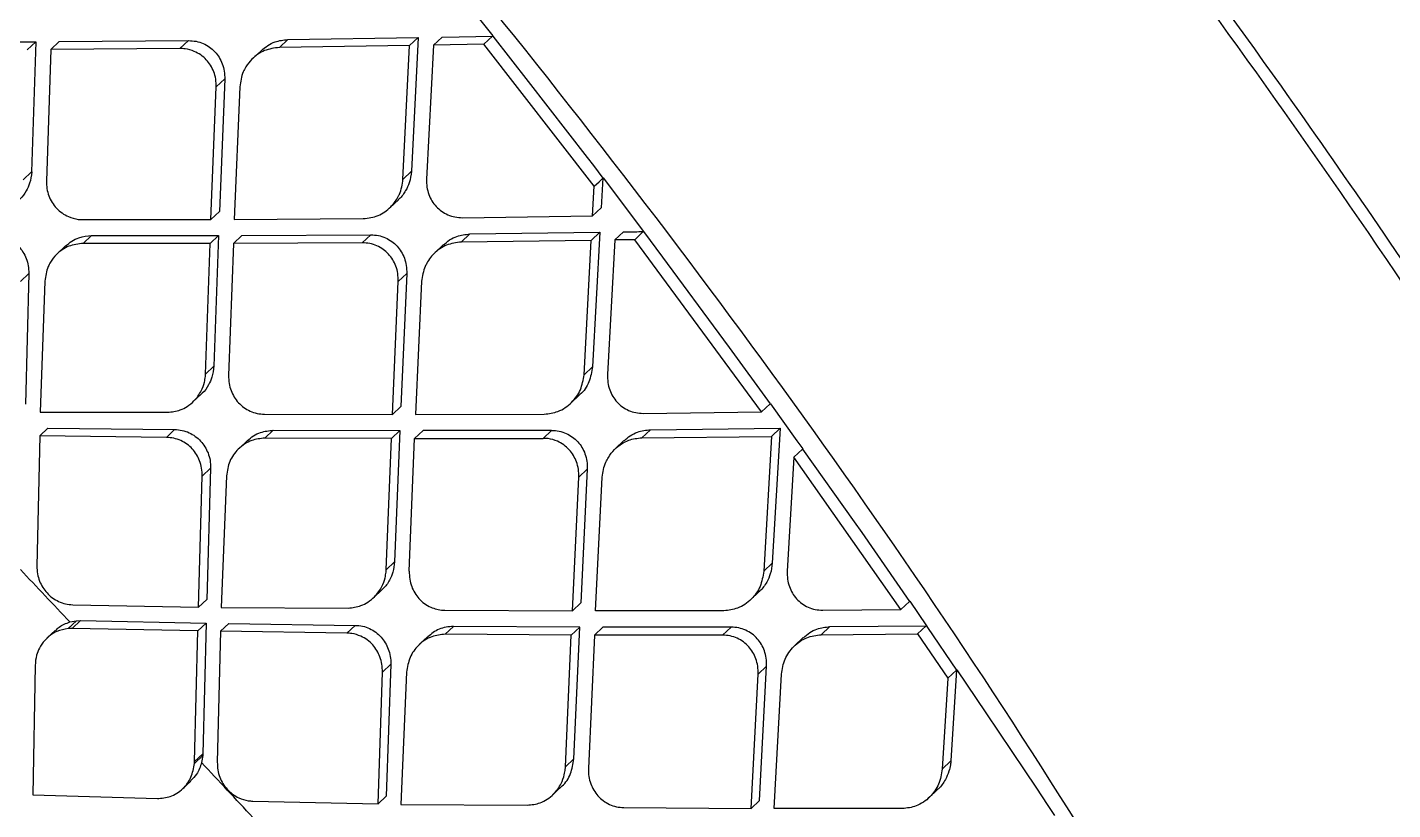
# Model space of a CAD drawing. Extents: x 0 to 84, y -21 to 126.
# Drawn here: x 72.653 to 74.482, y 64.492 to 65.54 of the extents above; entities that cross this region are included whole.
import ezdxf

# ---------------------------------------------------------------- set-up
doc = ezdxf.new("R2010")
doc.units = 0
doc.header["$MEASUREMENT"] = 0
doc.layers.add('1', color=4, linetype='Continuous')

# ---------------------------------------------------------------- blocks, each defined once
blk = doc.blocks.new('PRODIGY')
at = {"layer": '1', "color": 3, "linetype": 'Continuous', "lineweight": 25}
for p, q in [((73.2243, 65.594), (73.2765, 65.5285)), ((73.2084, 65.527), (73.2764, 65.5283)), ((73.2761, 65.5283), (73.2646, 65.5175)), ((73.2763, 65.5283), (73.324, 65.4676)), ((72.4935, 65.52), (72.6642, 65.5206)), ((72.6529, 65.51), (72.6642, 65.5206)), ((72.6642, 65.5206), (72.6587, 65.3462)), ((72.6843, 65.5101), (72.6786, 65.3339)), ((72.6843, 65.5101), (72.6956, 65.5208)), ((72.8574, 65.5115), (72.6843, 65.5101)), ((72.6956, 65.5208), (72.8688, 65.5222)), ((72.8574, 65.5115), (72.8688, 65.5222)), ((72.9664, 65.509), (72.9549, 65.4983)), ((72.9905, 65.513), (73.0019, 65.5237)), ((73.165, 65.5156), (72.9905, 65.513)), ((73.0019, 65.5237), (73.1765, 65.5265)), ((73.1561, 65.3363), (73.165, 65.5156)), ((73.165, 65.5156), (73.1765, 65.5264)), ((73.1765, 65.5265), (73.1675, 65.3471)), ((73.1968, 65.5162), (73.1877, 65.3367)), ((73.1968, 65.5162), (73.2084, 65.527)), ((73.2646, 65.5175), (73.1968, 65.5162)), ((73.4123, 65.3271), (73.2646, 65.5175)), ((72.8989, 65.2826), (72.9059, 65.4601)), ((72.9173, 65.4708), (72.9059, 65.4601)), ((72.9173, 65.4708), (72.9102, 65.2933)), ((72.9375, 65.4604), (72.9302, 65.2827)), ((73.324, 65.4676), (73.4027, 65.3658)), ((73.4027, 65.3658), (73.4111, 65.3549)), ((72.6475, 65.3357), (72.6587, 65.3462)), ((73.1675, 65.3471), (73.1561, 65.3363)), ((73.4111, 65.3549), (73.424, 65.338)), ((73.4101, 65.2874), (73.4123, 65.3271)), ((73.4239, 65.3382), (73.4217, 65.2982)), ((73.4242, 65.3382), (73.4783, 65.2666)), ((73.1385, 65.2983), (73.1499, 65.309)), ((72.8989, 65.2826), (72.9102, 65.2933)), ((73.4101, 65.2874), (73.4217, 65.2982)), ((72.7271, 65.2825), (72.8989, 65.2826)), ((72.9302, 65.2827), (73.103, 65.2837)), ((73.2358, 65.285), (73.4101, 65.2874)), ((72.7278, 65.2506), (72.739, 65.2611)), ((72.739, 65.2611), (72.909, 65.2611)), ((72.8977, 65.2504), (72.909, 65.2611)), ((72.909, 65.2611), (72.9028, 65.086)), ((72.929, 65.2505), (72.9403, 65.2612)), ((72.9403, 65.2612), (73.113, 65.262)), ((73.1016, 65.2513), (73.113, 65.262)), ((73.2342, 65.2524), (73.2457, 65.2632)), ((73.4083, 65.2546), (73.2342, 65.2524)), ((73.2457, 65.2632), (73.4198, 65.2655)), ((73.3986, 65.0746), (73.4083, 65.2546)), ((73.4083, 65.2546), (73.4198, 65.2654)), ((73.4198, 65.2655), (73.41, 65.0854)), ((73.44, 65.2551), (73.4301, 65.0749)), ((73.44, 65.2551), (73.4515, 65.266)), ((73.4665, 65.2555), (73.44, 65.2551)), ((73.4665, 65.2555), (73.478, 65.2664)), ((73.6363, 65.0247), (73.4665, 65.2555)), ((73.4782, 65.2663), (73.5039, 65.232)), ((72.7042, 65.2472), (72.693, 65.2366)), ((72.8977, 65.2504), (72.7278, 65.2505)), ((72.8916, 65.0754), (72.8977, 65.2504)), ((72.929, 65.2505), (72.9226, 65.0736)), ((73.1016, 65.2513), (72.929, 65.2505)), ((73.2101, 65.2485), (73.1987, 65.2378)), ((73.5039, 65.232), (73.5856, 65.1214)), ((72.6438, 65.1997), (72.6549, 65.2102)), ((72.6549, 65.2102), (72.6506, 65.0353)), ((72.6764, 65.2), (72.6702, 65.0244)), ((73.1419, 65.0214), (73.1497, 65.1996)), ((73.1497, 65.1996), (73.1611, 65.2103)), ((73.1611, 65.2103), (73.1532, 65.032)), ((73.1811, 65.1998), (73.1731, 65.0214)), ((73.5856, 65.1214), (73.5931, 65.1112)), ((73.5931, 65.1112), (73.648, 65.0355)), ((72.8916, 65.0754), (72.9028, 65.086)), ((73.4101, 65.0854), (73.3986, 65.0746)), ((72.8748, 65.0381), (72.886, 65.0487)), ((73.3808, 65.0364), (73.3923, 65.0472)), ((73.6479, 65.0356), (73.6363, 65.0247)), ((73.6483, 65.0357), (73.6838, 64.9862)), ((72.6703, 65.0244), (72.8406, 65.0243)), ((72.9706, 65.0218), (73.1419, 65.0214)), ((73.1419, 65.0214), (73.1532, 65.032)), ((73.1731, 65.0214), (73.3454, 65.0219)), ((73.4779, 65.0229), (73.6363, 65.0247)), ((72.6806, 65.0031), (72.6695, 64.9927)), ((72.6806, 65.0031), (72.8503, 65.0012)), ((72.8392, 64.9907), (72.8503, 65.0012)), ((72.9712, 64.9897), (72.9824, 65.0003)), ((72.9824, 65.0003), (73.1519, 64.9997)), ((73.1406, 64.9891), (73.1519, 64.9997)), ((73.1519, 64.9997), (73.1449, 64.8239)), ((73.1717, 64.989), (73.1831, 64.9997)), ((73.3552, 65.0001), (73.1831, 64.9997)), ((73.3438, 64.9894), (73.3552, 65.0001)), ((73.4761, 64.9902), (73.4876, 65.001)), ((73.4876, 65.001), (73.6614, 65.0029)), ((73.6614, 65.0029), (73.6498, 64.992)), ((73.6614, 65.0029), (73.6508, 64.8221)), ((72.6695, 64.9927), (72.6658, 64.8183)), ((72.8392, 64.9907), (72.6695, 64.9927)), ((72.9477, 64.9864), (72.9365, 64.9758)), ((73.1406, 64.9891), (72.9712, 64.9897)), ((73.1336, 64.8133), (73.1406, 64.9891)), ((73.1645, 64.8114), (73.1717, 64.989)), ((73.1717, 64.989), (73.3438, 64.9894)), ((73.4521, 64.9863), (73.4407, 64.9756)), ((73.4761, 64.9902), (73.6498, 64.992)), ((73.6498, 64.992), (73.6393, 64.8113)), ((73.6838, 64.9862), (73.6915, 64.9754)), ((73.6798, 64.9641), (73.6708, 64.8115)), ((73.6913, 64.975), (73.6798, 64.9641)), ((73.8229, 64.7602), (73.6798, 64.9641)), ((73.6913, 64.9751), (73.7604, 64.8775)), ((72.8872, 64.9389), (72.8984, 64.9494)), ((72.8984, 64.9494), (72.8933, 64.7737)), ((73.3916, 64.9373), (73.403, 64.948)), ((73.403, 64.948), (73.3943, 64.769)), ((72.8821, 64.7633), (72.8872, 64.9389)), ((72.9197, 64.9391), (72.9128, 64.7628)), ((73.383, 64.7583), (73.3916, 64.9373)), ((73.4141, 64.7583), (73.4229, 64.9374)), ((73.7604, 64.8775), (73.7705, 64.8632)), ((73.7705, 64.8632), (73.8346, 64.771)), ((73.1336, 64.8133), (73.1449, 64.8239)), ((73.6393, 64.8113), (73.6508, 64.8221)), ((73.1167, 64.7759), (73.1279, 64.7865)), ((73.6214, 64.773), (73.6329, 64.7837)), ((72.7138, 64.7665), (72.8821, 64.7633)), ((72.8821, 64.7633), (72.8933, 64.7737)), ((72.9128, 64.7627), (73.0826, 64.7621)), ((73.2122, 64.7592), (73.383, 64.7583)), ((73.383, 64.7583), (73.3943, 64.769)), ((73.7183, 64.7592), (73.8229, 64.7602)), ((73.8229, 64.7602), (73.8345, 64.771)), ((73.8349, 64.7711), (73.8574, 64.7384)), ((72.7075, 64.7346), (72.7186, 64.745)), ((72.7099, 64.7434), (72.7186, 64.745)), ((72.7132, 64.7349), (72.7242, 64.7452)), ((72.7186, 64.745), (72.7242, 64.7452)), ((72.7242, 64.7452), (72.8924, 64.7419)), ((72.8813, 64.7314), (72.8924, 64.7419)), ((72.8924, 64.7419), (72.888, 64.5669)), ((72.9119, 64.7309), (72.923, 64.7414)), ((72.923, 64.7413), (73.0922, 64.7389)), ((73.586, 64.7584), (73.4141, 64.7583)), ((72.6903, 64.7321), (72.6793, 64.7217)), ((72.8813, 64.7314), (72.7132, 64.7348)), ((72.877, 64.5565), (72.8813, 64.7314)), ((72.9119, 64.7309), (72.9073, 64.5557)), ((73.081, 64.7284), (72.9119, 64.7309)), ((73.081, 64.7284), (73.0921, 64.7389)), ((73.1891, 64.7237), (73.1779, 64.7131)), ((73.2125, 64.727), (73.2238, 64.7375)), ((73.3815, 64.7259), (73.2125, 64.7269)), ((73.3928, 64.7366), (73.2238, 64.7375)), ((73.3737, 64.5493), (73.3815, 64.7259)), ((73.3815, 64.7259), (73.3928, 64.7365)), ((73.385, 64.5599), (73.3928, 64.7366)), ((73.4126, 64.7258), (73.4045, 64.5473)), ((73.4239, 64.7365), (73.4126, 64.7258)), ((73.5843, 64.7257), (73.4126, 64.7258)), ((73.5957, 64.7365), (73.4239, 64.7365)), ((73.5843, 64.7257), (73.5957, 64.7365)), ((73.6923, 64.7225), (73.6809, 64.7117)), ((73.7164, 64.7263), (73.7279, 64.7372)), ((73.7164, 64.7263), (73.8454, 64.7275)), ((73.7279, 64.7372), (73.8574, 64.7384)), ((73.8454, 64.7275), (73.857, 64.7384)), ((73.8454, 64.7275), (73.886, 64.6681)), ((73.8572, 64.7382), (73.8587, 64.736)), ((73.8587, 64.736), (73.8976, 64.679)), ((73.1286, 64.6762), (73.1398, 64.6867)), ((73.1398, 64.6867), (73.1338, 64.5102)), ((72.6633, 64.6853), (72.6605, 64.5117)), ((73.1227, 64.4997), (73.1286, 64.6762)), ((73.161, 64.6763), (73.1532, 64.4991)), ((73.6223, 64.4936), (73.6317, 64.6733)), ((73.6317, 64.6733), (73.6431, 64.6841)), ((73.6336, 64.5043), (73.6432, 64.6841)), ((73.6533, 64.4935), (73.663, 64.6734)), ((73.886, 64.6681), (73.8785, 64.5464)), ((73.886, 64.6681), (73.8976, 64.679)), ((73.8976, 64.6792), (73.89, 64.5573)), ((73.8979, 64.6791), (73.9367, 64.6219)), ((73.9367, 64.6219), (73.9891, 64.5438)), ((72.8769, 64.554), (72.8879, 64.5644)), ((72.877, 64.5565), (72.888, 64.5669)), ((72.8879, 64.5644), (72.8864, 64.5551)), ((72.888, 64.5669), (72.8879, 64.5644)), ((73.3737, 64.5493), (73.385, 64.5599)), ((72.8769, 64.554), (72.877, 64.5565)), ((73.8785, 64.5464), (73.89, 64.5573)), ((73.9891, 64.5438), (74.0036, 64.522)), ((72.8609, 64.5199), (72.8719, 64.5303)), ((73.3566, 64.5118), (73.3679, 64.5224)), ((74.0036, 64.522), (74.0197, 64.4978)), ((72.6605, 64.5117), (72.8271, 64.5068)), ((72.9549, 64.5035), (73.1227, 64.4997)), ((73.1227, 64.4997), (73.1338, 64.5102)), ((73.6223, 64.4936), (73.6336, 64.5043)), ((73.8604, 64.508), (73.8719, 64.5188)), ((73.1532, 64.4991), (73.3226, 64.498)), ((73.4518, 64.4948), (73.6223, 64.4936)), ((73.825, 64.4934), (73.6533, 64.4935)), ((74.0197, 64.4978), (74.0288, 64.484))]:
    blk.add_line(p, q, dxfattribs=at)
at = {"layer": '1', "color": 3, "linetype": 'Continuous', "lineweight": 25, "flags": 128}
blk.add_lwpolyline([(73.4123, 65.3271), (73.4188, 65.3332), (73.4239, 65.3379)], dxfattribs=at)
at = {"layer": '1', "color": 3, "linetype": 'Continuous', "lineweight": 25}
for points, knots in [([(76.4184, 64.4977), (76.3717, 64.5759), (76.2851, 64.721), (76.1604, 64.9194), (76.0543, 65.0843), (75.966, 65.2181), (75.8196, 65.4363), (75.5242, 65.8597), (75.0715, 66.4544), (74.5211, 67.106), (73.9907, 67.6762), (73.4655, 68.1938), (72.9504, 68.6621), (72.5164, 69.0256), (72.1758, 69.2946), (71.9424, 69.4722), (71.7575, 69.6081), (71.612, 69.7125), (71.49, 69.7986), (71.3386, 69.9032), (71.1569, 70.0254), (70.9443, 70.1649), (70.7904, 70.2611), (70.7084, 70.3123)], [0, 0, 0, 0, 0.033201, 0.061621, 0.085456, 0.10469, 0.120112, 0.181265, 0.29293, 0.392547, 0.492182, 0.576755, 0.661373, 0.745916, 0.78311, 0.81961, 0.852831, 0.866767, 0.884899, 0.907265, 0.93387, 0.964717, 1, 1, 1, 1]), ([(70.6691, 70.2483), (70.8993, 70.1011), (71.359, 69.8072), (72.0199, 69.3243), (72.6581, 68.8124), (73.2712, 68.2696), (73.8256, 67.7305), (74.3252, 67.2022), (74.774, 66.6892), (75.2026, 66.1582), (75.6093, 65.6095), (75.9958, 65.0456), (76.233, 64.6567), (76.3516, 64.4622)], [0, 0, 0, 0, 0.100069, 0.199913, 0.299747, 0.399786, 0.499827, 0.583023, 0.66622, 0.749552, 0.833045, 0.916507, 1, 1, 1, 1]), ([(70.4546, 69.6267), (70.673, 69.4992), (71.1099, 69.2441), (71.7402, 68.8209), (72.346, 68.3663), (72.9225, 67.879), (73.4684, 67.3609), (73.9808, 66.809), (74.4608, 66.2256), (74.9073, 65.6136), (75.3232, 64.9787), (75.5713, 64.5382), (75.6953, 64.3179)], [0, 0, 0, 0, 0.100262, 0.200594, 0.300842, 0.400493, 0.499762, 0.599107, 0.699009, 0.799378, 0.89967, 1, 1, 1, 1]), ([(70.3254, 69.0395), (70.5257, 68.9216), (70.926, 68.6858), (71.5018, 68.2923), (72.0561, 67.8715), (72.5848, 67.4219), (73.0839, 66.943), (73.5534, 66.4358), (73.9936, 65.9006), (74.404, 65.3398), (74.7875, 64.7582), (75.0166, 64.3544), (75.1312, 64.1525)], [0, 0, 0, 0, 0.100345, 0.20059, 0.300906, 0.400755, 0.500092, 0.599382, 0.699069, 0.799349, 0.899659, 1, 1, 1, 1]), ([(70.3344, 69.0546), (70.3484, 69.0464), (70.3851, 69.0249), (70.4521, 68.9858), (70.5298, 68.9404), (70.6059, 68.8956), (70.6706, 68.8568), (70.7316, 68.8193), (70.793, 68.7811), (70.904, 68.7112), (71.061, 68.6097), (71.3141, 68.4398), (71.6146, 68.2265), (71.9788, 67.9492), (72.3523, 67.6433), (72.7306, 67.3054), (73.1245, 66.9214), (73.5316, 66.4833), (73.9458, 65.9864), (74.2917, 65.5243), (74.5775, 65.1076), (74.7495, 64.8386), (74.8581, 64.6611), (74.9081, 64.578), (74.9577, 64.4942), (75.0052, 64.4126), (75.0534, 64.3285), (75.0996, 64.2455), (75.1317, 64.1878), (75.1465, 64.1612)], [0, 0, 0, 0, 0.007015, 0.018363, 0.033423, 0.04585, 0.056436, 0.065972, 0.076735, 0.087613, 0.12255, 0.157338, 0.219069, 0.281467, 0.354683, 0.42722, 0.500115, 0.591822, 0.685047, 0.779146, 0.840884, 0.903128, 0.916964, 0.930721, 0.945004, 0.958992, 0.971501, 0.986828, 1, 1, 1, 1]), ([(70.1554, 68.2584), (70.37, 68.1251), (70.7992, 67.8586), (71.4099, 67.4087), (71.9927, 66.9239), (72.5421, 66.4011), (73.0549, 65.8428), (73.5291, 65.252), (73.9678, 64.6342), (74.2267, 64.201), (74.3562, 63.9844)], [0, 0, 0, 0, 0.125001, 0.250001, 0.375003, 0.499997, 0.624991, 0.749994, 0.874996, 1, 1, 1, 1]), ([(74.2103, 68.1634), (74.2281, 68.1455), (74.2721, 68.1014), (74.35, 68.0223), (74.452, 67.9175), (74.5773, 67.7863), (74.7253, 67.628), (74.9743, 67.3546), (75.244, 67.0431), (75.5108, 66.7159), (75.6925, 66.4837), (75.8478, 66.2775), (75.9849, 66.0885), (76.0871, 65.9427), (76.1611, 65.8341), (76.2131, 65.7566), (76.2653, 65.6774), (76.3176, 65.5966), (76.3698, 65.5142), (76.422, 65.4302), (76.474, 65.3446), (76.5257, 65.2573), (76.5772, 65.1684), (76.6109, 65.1083), (76.6278, 65.078)], [0, 0, 0, 0, 0.019257, 0.047465, 0.084623, 0.130734, 0.185805, 0.24985, 0.412602, 0.499888, 0.571835, 0.637499, 0.696866, 0.749998, 0.773416, 0.797198, 0.821343, 0.845847, 0.8707, 0.895894, 0.921413, 0.947261, 0.973453, 1, 1, 1, 1]), ([(74.1117, 68.0648), (74.1615, 68.015), (74.2111, 67.9648), (74.3096, 67.8639), (74.3586, 67.8132), (74.5047, 67.6601), (74.6008, 67.557), (74.8855, 67.244), (75.0703, 67.0308), (75.4282, 66.5951), (75.6014, 66.3725), (75.8497, 66.0322), (75.9306, 65.9175), (76.0881, 65.6858), (76.1647, 65.5687), (76.2388, 65.4503)], [0, 0, 0, 0, 0.0625, 0.0625, 0.125, 0.125, 0.25, 0.25, 0.5, 0.5, 0.75, 0.75, 0.875, 0.875, 1, 1, 1, 1]), ([(65.9062, 66.8263), (66.0398, 66.6902), (66.3114, 66.4135), (66.7112, 66.0071), (67.0952, 65.617), (67.4487, 65.2582), (67.7716, 64.9305), (68.0462, 64.6519), (68.2761, 64.4186), (68.4654, 64.2264), (68.6359, 64.0533), (68.7883, 63.8985), (68.9326, 63.7518), (69.0977, 63.5839), (69.2992, 63.3791), (69.5434, 63.1306), (69.8182, 62.8509), (70.1236, 62.5399), (70.4595, 62.1977), (70.8181, 61.8321), (71.1983, 61.4444), (71.5992, 61.0358), (72.0275, 60.5996), (72.4687, 60.1506), (72.7675, 59.8472), (72.9142, 59.6983)], [0, 0, 0, 0, 0.057228, 0.116342, 0.171086, 0.221472, 0.267495, 0.309155, 0.33883, 0.365816, 0.390114, 0.411724, 0.431001, 0.451886, 0.482371, 0.517227, 0.556456, 0.600057, 0.648032, 0.700383, 0.753757, 0.811031, 0.872192, 0.937257, 1, 1, 1, 1]), ([(72.906, 65.4601), (72.9059, 65.4636), (72.9058, 65.4706), (72.903, 65.4805), (72.8987, 65.4892), (72.8928, 65.4969), (72.8855, 65.5033), (72.8758, 65.5085), (72.8663, 65.5114), (72.8597, 65.5115), (72.8574, 65.5115)], [0, 0, 0, 0, 0.134426, 0.262282, 0.384079, 0.500422, 0.624353, 0.749613, 0.913571, 1, 1, 1, 1]), ([(72.8688, 65.5222), (72.8722, 65.522), (72.879, 65.5217), (72.8886, 65.5186), (72.8971, 65.5138), (72.9043, 65.5075), (72.9101, 65.4999), (72.9144, 65.4912), (72.9172, 65.4813), (72.9173, 65.4743), (72.9173, 65.4708)], [0, 0, 0, 0, 0.131023, 0.257468, 0.379978, 0.499411, 0.615864, 0.73772, 0.865589, 1, 1, 1, 1]), ([(72.9905, 65.513), (72.9837, 65.5121), (72.9701, 65.5103), (72.955, 65.4995), (72.9465, 65.4887), (72.9399, 65.4766), (72.9385, 65.4672), (72.9375, 65.4604)], [0, 0, 0, 0, 0.247858, 0.499084, 0.658598, 0.751278, 1, 1, 1, 1]), ([(72.9665, 65.5089), (72.9692, 65.5113), (72.9747, 65.516), (72.9865, 65.5219), (72.9961, 65.523), (73.0019, 65.5237)], [0, 0, 0, 0, 0.274883, 0.554641, 1, 1, 1, 1]), ([(72.6588, 65.3462), (72.6582, 65.3411), (72.6571, 65.3321), (72.6513, 65.3199), (72.6463, 65.3125), (72.6423, 65.3094), (72.6419, 65.3091)], [0, 0, 0, 0, 0.3650932, 0.6360609, 0.9655689, 1, 1, 1, 1]), ([(73.1675, 65.3471), (73.1669, 65.3419), (73.1656, 65.3328), (73.1595, 65.3204), (73.1543, 65.3127), (73.1502, 65.3094), (73.1498, 65.3091)], [0, 0, 0, 0, 0.359298, 0.630534, 0.962536, 1, 1, 1, 1]), ([(72.6786, 65.3339), (72.6787, 65.3306), (72.6788, 65.3239), (72.6815, 65.3143), (72.6858, 65.3053), (72.6919, 65.2975), (72.6993, 65.291), (72.7091, 65.2855), (72.7183, 65.283), (72.7248, 65.2823), (72.7268, 65.2825), (72.7271, 65.2825)], [0, 0, 0, 0, 0.127334, 0.252779, 0.37684, 0.50004, 0.624464, 0.74946, 0.923793, 0.989879, 1, 1, 1, 1]), ([(73.103, 65.2837), (73.1098, 65.2846), (73.1234, 65.2863), (73.139, 65.2976), (73.1471, 65.3081), (73.1503, 65.3142), (73.1511, 65.3158), (73.1541, 65.3225), (73.1551, 65.3295), (73.1561, 65.3363)], [0, 0, 0, 0, 0.247303, 0.498761, 0.684086, 0.732429, 0.749191, 0.751068, 1, 1, 1, 1]), ([(73.1877, 65.3367), (73.1877, 65.3331), (73.1877, 65.3262), (73.1904, 65.3162), (73.1946, 65.3074), (73.2004, 65.2997), (73.2076, 65.2934), (73.2162, 65.2886), (73.2257, 65.2855), (73.2324, 65.2851), (73.2358, 65.285)], [0, 0, 0, 0, 0.13442, 0.262284, 0.384164, 0.500697, 0.621233, 0.744088, 0.870091, 1, 1, 1, 1]), ([(72.6065, 65.2616), (72.6098, 65.2614), (72.6164, 65.261), (72.6259, 65.2578), (72.6344, 65.2529), (72.644, 65.2446), (72.6509, 65.2333), (72.6546, 65.2206), (72.6548, 65.2137), (72.6549, 65.2102)], [0, 0, 0, 0, 0.130503, 0.257031, 0.380041, 0.500158, 0.737662, 0.865695, 1, 1, 1, 1]), ([(72.7043, 65.2471), (72.707, 65.2494), (72.7123, 65.254), (72.724, 65.2596), (72.7333, 65.2605), (72.739, 65.2611)], [0, 0, 0, 0, 0.27815, 0.554573, 1, 1, 1, 1]), ([(73.113, 65.262), (73.1164, 65.2618), (73.1231, 65.2615), (73.1326, 65.2583), (73.1411, 65.2535), (73.1507, 65.245), (73.1575, 65.2337), (73.161, 65.2208), (73.1611, 65.2138), (73.1611, 65.2103)], [0, 0, 0, 0, 0.13083, 0.257292, 0.38012, 0.500059, 0.736793, 0.864954, 1, 1, 1, 1]), ([(73.2102, 65.2484), (73.2129, 65.2508), (73.2184, 65.2555), (73.2302, 65.2614), (73.2398, 65.2625), (73.2457, 65.2632)], [0, 0, 0, 0, 0.273122, 0.551549, 1, 1, 1, 1]), ([(73.4515, 65.266), (73.4565, 65.266), (73.4653, 65.2662), (73.4741, 65.2663), (73.478, 65.2664)], [0, 0, 0, 0, 0.560007, 1, 1, 1, 1]), ([(72.7278, 65.2506), (72.7212, 65.2498), (72.7079, 65.2482), (72.6931, 65.2378), (72.6849, 65.2274), (72.6786, 65.2156), (72.6773, 65.2067), (72.6764, 65.2)], [0, 0, 0, 0, 0.248295, 0.499214, 0.665216, 0.750963, 1, 1, 1, 1]), ([(73.1497, 65.1996), (73.1497, 65.2031), (73.1496, 65.2101), (73.1461, 65.223), (73.1393, 65.2343), (73.1297, 65.2428), (73.1212, 65.2476), (73.1117, 65.2508), (73.105, 65.2511), (73.1016, 65.2513)], [0, 0, 0, 0, 0.135295, 0.263659, 0.500352, 0.620209, 0.743025, 0.869413, 1, 1, 1, 1]), ([(73.2342, 65.2524), (73.2274, 65.2515), (73.2138, 65.2497), (73.1973, 65.238), (73.1892, 65.2267), (73.1833, 65.2143), (73.1821, 65.2066), (73.1811, 65.1998)], [0, 0, 0, 0, 0.247749, 0.499062, 0.72074, 0.750857, 1, 1, 1, 1]), ([(72.8406, 65.0243), (72.8465, 65.025), (72.8558, 65.026), (72.8676, 65.0321), (72.8777, 65.0402), (72.8857, 65.0514), (72.89, 65.063), (72.8913, 65.0706), (72.8916, 65.0743), (72.8916, 65.0753), (72.8916, 65.0754)], [0, 0, 0, 0, 0.219548, 0.351933, 0.499262, 0.710365, 0.864321, 0.960899, 0.995594, 1, 1, 1, 1]), ([(72.9028, 65.086), (72.9022, 65.0811), (72.9012, 65.0723), (72.8955, 65.0601), (72.8905, 65.0524), (72.8863, 65.0492), (72.8859, 65.0488)], [0, 0, 0, 0, 0.347505, 0.620104, 0.95827, 1, 1, 1, 1]), ([(72.9226, 65.0736), (72.9226, 65.0701), (72.9228, 65.0632), (72.9264, 65.0504), (72.9332, 65.039), (72.9428, 65.0305), (72.9513, 65.0257), (72.9607, 65.0224), (72.9673, 65.022), (72.9706, 65.0218)], [0, 0, 0, 0, 0.134176, 0.262134, 0.499868, 0.621365, 0.744798, 0.870845, 1, 1, 1, 1]), ([(73.3454, 65.0219), (73.3517, 65.0226), (73.3653, 65.0243), (73.3825, 65.0364), (73.3952, 65.0539), (73.3975, 65.0677), (73.3986, 65.0746)], [0, 0, 0, 0, 0.228252, 0.498818, 0.750309, 1, 1, 1, 1]), ([(73.4101, 65.0854), (73.4088, 65.0785), (73.4064, 65.0647), (73.3983, 65.052), (73.3925, 65.0475), (73.3922, 65.0473)], [0, 0, 0, 0, 0.484226, 0.97053, 1, 1, 1, 1]), ([(73.4301, 65.0749), (73.4301, 65.0713), (73.4301, 65.0643), (73.4327, 65.0543), (73.4369, 65.0455), (73.4426, 65.0378), (73.4498, 65.0314), (73.4583, 65.0265), (73.4678, 65.0234), (73.4745, 65.023), (73.4779, 65.0229)], [0, 0, 0, 0, 0.135063, 0.26323, 0.38504, 0.501105, 0.621991, 0.744907, 0.870646, 1, 1, 1, 1]), ([(72.8503, 65.0012), (72.8537, 65.001), (72.8603, 65.0005), (72.8697, 64.9973), (72.8781, 64.9924), (72.8876, 64.9839), (72.8945, 64.9727), (72.8981, 64.9599), (72.8983, 64.953), (72.8984, 64.9494)], [0, 0, 0, 0, 0.129846, 0.256079, 0.379213, 0.499851, 0.736579, 0.86489, 1, 1, 1, 1]), ([(72.9478, 64.9863), (72.9504, 64.9886), (72.9557, 64.9931), (72.9673, 64.9987), (72.9766, 64.9997), (72.9824, 65.0003)], [0, 0, 0, 0, 0.275835, 0.550321, 1, 1, 1, 1]), ([(73.3552, 65.0001), (73.3586, 64.9999), (73.3653, 64.9995), (73.3748, 64.9963), (73.3833, 64.9915), (73.3928, 64.983), (73.3995, 64.9716), (73.4029, 64.9586), (73.403, 64.9516), (73.403, 64.948)], [0, 0, 0, 0, 0.130064, 0.256078, 0.378805, 0.499214, 0.735424, 0.864082, 1, 1, 1, 1]), ([(73.4522, 64.9862), (73.4549, 64.9885), (73.4603, 64.9933), (73.4721, 64.9992), (73.4817, 65.0003), (73.4876, 65.001)], [0, 0, 0, 0, 0.271402, 0.548952, 1, 1, 1, 1]), ([(72.8872, 64.9389), (72.8871, 64.9424), (72.8869, 64.9494), (72.8833, 64.9621), (72.8764, 64.9734), (72.8669, 64.9819), (72.8585, 64.9867), (72.8491, 64.99), (72.8425, 64.9905), (72.8392, 64.9907)], [0, 0, 0, 0, 0.135141, 0.263453, 0.500062, 0.620621, 0.743816, 0.870105, 1, 1, 1, 1]), ([(72.9712, 64.9897), (72.9651, 64.9891), (72.9556, 64.9881), (72.9438, 64.982), (72.933, 64.9734), (72.9228, 64.9592), (72.9207, 64.9458), (72.9197, 64.9391)], [0, 0, 0, 0, 0.227465, 0.358218, 0.500156, 0.75082, 1, 1, 1, 1]), ([(73.3916, 64.9373), (73.3916, 64.9409), (73.3915, 64.9479), (73.3881, 64.9608), (73.3813, 64.9723), (73.3716, 64.9809), (73.3621, 64.9862), (73.3527, 64.9892), (73.3461, 64.9893), (73.3438, 64.9894)], [0, 0, 0, 0, 0.135942, 0.264596, 0.500971, 0.624959, 0.74983, 0.91296, 1, 1, 1, 1]), ([(73.4229, 64.9374), (73.424, 64.9443), (73.4255, 64.9537), (73.4321, 64.9658), (73.4388, 64.9745), (73.4483, 64.982), (73.4605, 64.9884), (73.4701, 64.9895), (73.4761, 64.9902)], [0, 0, 0, 0, 0.249722, 0.338249, 0.50086, 0.648096, 0.780388, 1, 1, 1, 1]), ([(72.6658, 64.8183), (72.6659, 64.8148), (72.6662, 64.808), (72.6699, 64.7953), (72.6768, 64.7841), (72.6864, 64.7755), (72.6948, 64.7706), (72.7041, 64.7673), (72.7105, 64.7667), (72.7138, 64.7665)], [0, 0, 0, 0, 0.133975, 0.261888, 0.499604, 0.621923, 0.745803, 0.871678, 1, 1, 1, 1]), ([(73.1449, 64.8239), (73.1443, 64.8192), (73.1434, 64.8107), (73.1379, 64.7984), (73.1326, 64.7904), (73.1283, 64.787), (73.1278, 64.7866)], [0, 0, 0, 0, 0.325769, 0.602472, 0.95453, 1, 1, 1, 1]), ([(73.6508, 64.8221), (73.6502, 64.8173), (73.649, 64.8084), (73.6431, 64.7959), (73.6376, 64.7877), (73.6332, 64.7842), (73.6328, 64.7839)], [0, 0, 0, 0, 0.331155, 0.608385, 0.959566, 1, 1, 1, 1]), ([(72.7099, 64.7434), (72.6989, 64.7551), (72.6768, 64.7785), (72.6547, 64.802), (72.6436, 64.8137)], [0, 0, 0, 0, 0.5000405, 1, 1, 1, 1]), ([(73.0826, 64.7621), (73.0885, 64.7627), (73.0979, 64.7637), (73.1096, 64.7699), (73.1197, 64.778), (73.1277, 64.7893), (73.132, 64.801), (73.1333, 64.8086), (73.1336, 64.8122), (73.1336, 64.8132), (73.1336, 64.8133)], [0, 0, 0, 0, 0.221238, 0.353122, 0.49907, 0.712064, 0.866721, 0.962722, 0.996169, 1, 1, 1, 1]), ([(73.1645, 64.8114), (73.1646, 64.8078), (73.1647, 64.8009), (73.1682, 64.788), (73.175, 64.7766), (73.1846, 64.7679), (73.1953, 64.7617), (73.2048, 64.7595), (73.2112, 64.7591), (73.2121, 64.7592), (73.2122, 64.7592)], [0, 0, 0, 0, 0.135001, 0.2633, 0.500401, 0.625456, 0.750295, 0.967528, 0.99626, 1, 1, 1, 1]), ([(73.6393, 64.8113), (73.6382, 64.8044), (73.6358, 64.7905), (73.6232, 64.7729), (73.6059, 64.7608), (73.5923, 64.7592), (73.586, 64.7584)], [0, 0, 0, 0, 0.250825, 0.501487, 0.771236, 1, 1, 1, 1]), ([(73.6708, 64.8115), (73.6708, 64.8079), (73.6708, 64.8009), (73.6741, 64.7879), (73.6807, 64.7764), (73.6902, 64.7678), (73.6987, 64.7629), (73.7082, 64.7597), (73.7149, 64.7593), (73.7183, 64.7592)], [0, 0, 0, 0, 0.135904, 0.264513, 0.500836, 0.622176, 0.745209, 0.870902, 1, 1, 1, 1]), ([(72.6907, 64.7317), (72.6923, 64.7334), (72.6975, 64.739), (72.7048, 64.7416), (72.7099, 64.7434)], [0, 0, 0, 0, 0.303289, 1, 1, 1, 1]), ([(72.7075, 64.7346), (72.7024, 64.7336), (72.6906, 64.7313), (72.6774, 64.7211), (72.6692, 64.7092), (72.6646, 64.6979), (72.6638, 64.6898), (72.6633, 64.6853)], [0, 0, 0, 0, 0.213784, 0.49879, 0.672674, 0.814286, 1, 1, 1, 1]), ([(72.7132, 64.7349), (72.7121, 64.7349), (72.7102, 64.7349), (72.7083, 64.7347), (72.7075, 64.7346)], [0, 0, 0, 0, 0.559208, 1, 1, 1, 1]), ([(73.1286, 64.6762), (73.1285, 64.6797), (73.1284, 64.6867), (73.1248, 64.6995), (73.118, 64.7109), (73.1084, 64.7196), (73.0989, 64.725), (73.0896, 64.7281), (73.0831, 64.7283), (73.081, 64.7284)], [0, 0, 0, 0, 0.135888, 0.2645, 0.500346, 0.624794, 0.749744, 0.916245, 1, 1, 1, 1]), ([(73.0922, 64.7389), (73.0955, 64.7387), (73.102, 64.7382), (73.1114, 64.7349), (73.1198, 64.7299), (73.1293, 64.7214), (73.136, 64.7101), (73.1396, 64.6972), (73.1397, 64.6903), (73.1398, 64.6867)], [0, 0, 0, 0, 0.129224, 0.255165, 0.378386, 0.499531, 0.73549, 0.864121, 1, 1, 1, 1]), ([(73.2125, 64.727), (73.2065, 64.7264), (73.1969, 64.7254), (73.1851, 64.7192), (73.1744, 64.7106), (73.1642, 64.6964), (73.1621, 64.683), (73.161, 64.6763)], [0, 0, 0, 0, 0.228717, 0.359062, 0.499957, 0.750589, 1, 1, 1, 1]), ([(73.2238, 64.7375), (73.2171, 64.7369), (73.2042, 64.7356), (73.1941, 64.7274), (73.1893, 64.7235)], [0, 0, 0, 0, 0.517018, 1, 1, 1, 1]), ([(73.6317, 64.6733), (73.6317, 64.677), (73.6317, 64.684), (73.6283, 64.697), (73.6217, 64.7085), (73.6122, 64.717), (73.6038, 64.7219), (73.5943, 64.7252), (73.5877, 64.7256), (73.5843, 64.7258)], [0, 0, 0, 0, 0.1365771, 0.2654711, 0.5011047, 0.6216066, 0.744508, 0.8703862, 1, 1, 1, 1]), ([(73.6432, 64.6841), (73.6431, 64.6877), (73.6431, 64.6948), (73.6398, 64.7077), (73.6331, 64.7192), (73.6237, 64.7278), (73.6152, 64.7327), (73.6057, 64.7359), (73.5991, 64.7363), (73.5957, 64.7365)], [0, 0, 0, 0, 0.136494, 0.265327, 0.500655, 0.62153, 0.744482, 0.870388, 1, 1, 1, 1]), ([(73.663, 64.6734), (73.6641, 64.6804), (73.6665, 64.6942), (73.679, 64.7115), (73.6961, 64.7238), (73.7097, 64.7255), (73.7164, 64.7263)], [0, 0, 0, 0, 0.250558, 0.50141, 0.758397, 1, 1, 1, 1]), ([(73.6924, 64.7224), (73.6952, 64.7248), (73.7006, 64.7295), (73.7125, 64.7354), (73.722, 64.7365), (73.7279, 64.7372)], [0, 0, 0, 0, 0.275697, 0.55054, 1, 1, 1, 1]), ([(73.3678, 64.5225), (73.3683, 64.5229), (73.3739, 64.5274), (73.3818, 64.5399), (73.3839, 64.5532), (73.385, 64.5599)], [0, 0, 0, 0, 0.046553, 0.523241, 1, 1, 1, 1]), ([(72.8271, 64.5069), (72.833, 64.5074), (72.8456, 64.5084), (72.8617, 64.5191), (72.8735, 64.5349), (72.8757, 64.5477), (72.8769, 64.554)], [0, 0, 0, 0, 0.233933, 0.500858, 0.751094, 1, 1, 1, 1]), ([(72.8864, 64.5551), (72.8846, 64.5496), (72.8815, 64.5402), (72.8745, 64.5334), (72.8715, 64.5306)], [0, 0, 0, 0, 0.580884, 1, 1, 1, 1]), ([(72.9552, 64.4813), (72.9437, 64.4936), (72.9208, 64.5182), (72.8979, 64.5428), (72.8864, 64.5551)], [0, 0, 0, 0, 0.500055, 1, 1, 1, 1]), ([(72.9074, 64.5557), (72.9075, 64.5522), (72.9077, 64.5453), (72.9113, 64.5326), (72.9182, 64.5212), (72.9277, 64.5126), (72.9372, 64.507), (72.9464, 64.5039), (72.9528, 64.5036), (72.9549, 64.5035)], [0, 0, 0, 0, 0.134845, 0.263053, 0.499707, 0.625009, 0.749696, 0.916935, 1, 1, 1, 1]), ([(73.3226, 64.498), (73.3285, 64.4987), (73.3379, 64.4996), (73.3496, 64.5058), (73.3598, 64.514), (73.3678, 64.5253), (73.3721, 64.5372), (73.3734, 64.5446), (73.3737, 64.5481), (73.3737, 64.549), (73.3737, 64.5493), (73.3737, 64.5493)], [0, 0, 0, 0, 0.222584, 0.354064, 0.498878, 0.713945, 0.869321, 0.9647, 0.989883, 0.998851, 1, 1, 1, 1]), ([(73.4045, 64.5473), (73.4046, 64.5437), (73.4046, 64.5368), (73.4081, 64.5239), (73.4148, 64.5124), (73.4242, 64.5038), (73.4326, 64.4988), (73.442, 64.4955), (73.4485, 64.495), (73.4518, 64.4948)], [0, 0, 0, 0, 0.135622, 0.264147, 0.50037, 0.622831, 0.746465, 0.87198, 1, 1, 1, 1]), ([(73.8785, 64.5464), (73.8773, 64.5395), (73.8749, 64.5256), (73.8622, 64.508), (73.8449, 64.4957), (73.8313, 64.4941), (73.825, 64.4934)], [0, 0, 0, 0, 0.251113, 0.501794, 0.770841, 1, 1, 1, 1]), ([(73.89, 64.5573), (73.8898, 64.5555), (73.8894, 64.5509), (73.8873, 64.5423), (73.8824, 64.5312), (73.8768, 64.5228), (73.8723, 64.5193), (73.8718, 64.5189)], [0, 0, 0, 0, 0.11982, 0.319674, 0.599426, 0.958927, 1, 1, 1, 1])]:
    blk.add_open_spline(points, degree=3, knots=knots, dxfattribs=at)

msp = doc.modelspace()

# ---------------------------------------------------------------- block references
at = {"layer": '1'}
msp.add_blockref('PRODIGY', (0, 0), dxfattribs=at)

doc.saveas('drawing.dxf')
